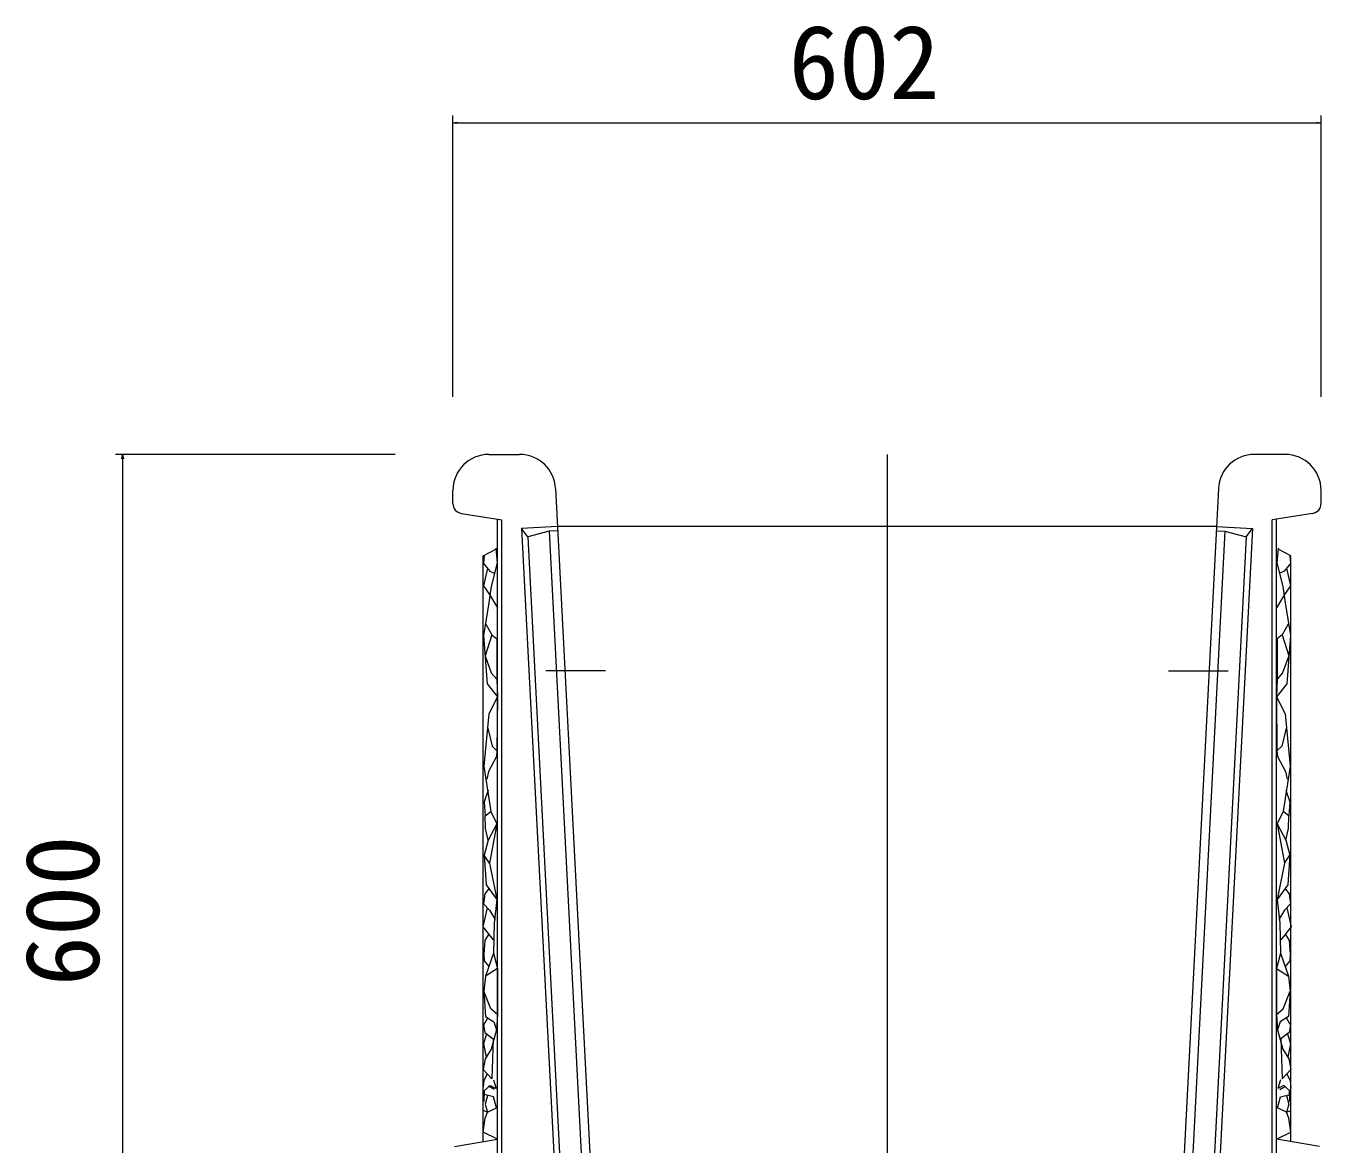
# Model space of a CAD drawing. Units: millimetres on the paper. Extents: x -5 to 836, y 1 to 595.
# Drawn here: x 538.95 to 583.85, y 479.22 to 517.99 of the extents above; entities that cross this region are included whole.
import ezdxf
from ezdxf.enums import TextEntityAlignment as Align

# ---------------------------------------------------------------- set-up
doc = ezdxf.new("R2010")
doc.units = ezdxf.units.MM
doc.linetypes.add('USER1', pattern=[200, 125, -25, 25, -25])
doc.linetypes.add('USER2', pattern=[75, 50, -25])
for name, color, linetype, lineweight in [('0_2', 7, 'Continuous', 18), ('D-STR-DIM（寸法）', 7, 'Continuous', 18), ('D-STR-STRn（構造物）', 7, 'Continuous', 18), ('D-STR（構造物外形線）', 1, 'Continuous', 18)]:
    doc.layers.add(name, color=color, linetype=linetype, lineweight=lineweight)
doc.styles.add('ＭＳ ゴシック', font='')
doc.styles.get('ＭＳ ゴシック').set_extended_font_data('MS Gothic')

msp = doc.modelspace()

# ---------------------------------------------------------------- linework, layer by layer
at = {"layer": '0_2'}
for p, q in [((553.75, 514.637), (553.9, 514.662)), ((553.9, 514.612), (553.75, 514.637)), ((583.7, 514.662), (583.85, 514.637)), ((583.85, 514.637), (583.7, 514.612)), ((542.275, 502.987), (542.3, 503.137)), ((542.3, 503.137), (542.325, 502.987))]:
    msp.add_line(p, q, dxfattribs=at)
at = {"layer": '0_2', "color": 9}
for p, q in [((553.75, 514.637), (553.77, 514.637)), ((583.85, 514.637), (583.83, 514.637)), ((542.3, 503.137), (542.3, 503.117))]:
    msp.add_line(p, q, dxfattribs=at)
at = {"layer": 'D-STR-DIM（寸法）'}
for p, q in [((553.75, 505.137), (553.75, 514.887)), ((553.77, 514.637), (583.83, 514.637)), ((583.85, 505.137), (583.85, 514.887)), ((551.75, 503.137), (542.05, 503.137)), ((542.3, 503.117), (542.3, 473.157))]:
    msp.add_line(p, q, dxfattribs=at)
at = {"layer": 'D-STR-STRn（構造物）', "linetype": 'USER1'}
for p, q in [((568.8, 503.137), (568.8, 473.137)), ((559.04, 495.637), (556.975, 495.637)), ((578.559, 495.637), (580.624, 495.637))]:
    msp.add_line(p, q, dxfattribs=at)
at = {"layer": 'D-STR-STRn（構造物）', "linetype": 'USER2'}
for p, q in [((555.235, 499.887), (555.285, 499.376)), ((582.364, 499.887), (582.314, 499.376)), ((554.833, 499.637), (554.814, 499.357)), ((554.814, 499.357), (555.035, 499.09)), ((555.285, 499.376), (555.077, 498.553)), ((582.314, 499.376), (582.523, 498.553)), ((582.785, 499.357), (582.565, 499.09)), ((582.766, 499.637), (582.785, 499.357)), ((554.953, 499.188), (554.814, 498.579)), ((555.035, 499.09), (555.18, 499.014)), ((582.565, 499.09), (582.42, 499.014)), ((582.646, 499.188), (582.785, 498.579)), ((554.814, 498.579), (555.017, 498.283)), ((555.077, 498.553), (554.995, 497.985)), ((582.523, 498.553), (582.604, 497.985)), ((582.785, 498.579), (582.582, 498.283)), ((555.017, 498.283), (555.3, 497.818)), ((582.582, 498.283), (582.3, 497.818)), ((554.995, 497.985), (554.81, 496.86)), ((582.604, 497.985), (582.789, 496.86)), ((554.89, 497.244), (555.098, 496.875)), ((582.71, 497.244), (582.502, 496.875)), ((554.81, 496.86), (554.937, 495.179)), ((555.098, 496.875), (554.867, 496.151)), ((555.098, 496.875), (555.275, 496.744)), ((555.275, 496.744), (555.275, 495.342)), ((582.502, 496.875), (582.325, 496.744)), ((582.325, 496.744), (582.325, 495.342)), ((582.502, 496.875), (582.733, 496.151)), ((582.789, 496.86), (582.662, 495.179)), ((554.867, 496.151), (555.082, 495.558)), ((582.733, 496.151), (582.517, 495.558)), ((555.082, 495.558), (555.275, 495.342)), ((555.275, 495.342), (555.293, 494.729)), ((582.325, 495.342), (582.307, 494.729)), ((582.517, 495.558), (582.325, 495.342)), ((554.937, 495.179), (555.293, 494.729)), ((582.662, 495.179), (582.307, 494.729)), ((555.293, 494.729), (554.992, 494.14)), ((555.293, 494.729), (555.278, 492.856)), ((582.307, 494.729), (582.321, 492.856)), ((582.307, 494.729), (582.607, 494.14)), ((554.992, 494.14), (554.82, 492.331)), ((582.607, 494.14), (582.78, 492.331)), ((554.962, 493.647), (555.107, 493.014)), ((582.637, 493.647), (582.492, 493.014)), ((555.265, 492.658), (554.988, 492.143)), ((555.107, 493.014), (555.278, 492.856)), ((555.278, 492.856), (555.265, 492.658)), ((582.492, 493.014), (582.321, 492.856)), ((582.321, 492.856), (582.334, 492.658)), ((582.334, 492.658), (582.611, 492.143)), ((554.82, 492.331), (555.065, 490.758)), ((582.78, 492.331), (582.534, 490.758)), ((554.988, 492.143), (554.922, 491.88)), ((582.611, 492.143), (582.677, 491.88)), ((554.975, 491.497), (554.83, 491.088)), ((582.624, 491.497), (582.769, 491.088)), ((554.83, 491.088), (554.87, 490.6)), ((582.769, 491.088), (582.73, 490.6)), ((554.87, 490.6), (555.065, 490.758)), ((554.883, 490.164), (554.87, 490.6)), ((555.065, 490.758), (555.274, 490.331)), ((582.534, 490.758), (582.325, 490.331)), ((582.73, 490.6), (582.534, 490.758)), ((582.717, 490.164), (582.73, 490.6)), ((554.968, 489.756), (554.883, 490.164)), ((555.274, 490.331), (554.968, 489.756)), ((555.274, 490.331), (555.015, 488.964)), ((582.325, 490.331), (582.585, 488.964)), ((582.325, 490.331), (582.631, 489.756)), ((582.631, 489.756), (582.717, 490.164)), ((554.968, 489.756), (554.828, 489.237)), ((582.631, 489.756), (582.771, 489.237)), ((555.015, 488.964), (554.828, 489.237)), ((554.828, 489.237), (554.898, 488.212)), ((582.585, 488.964), (582.771, 489.237)), ((582.771, 489.237), (582.701, 488.212)), ((555.015, 488.964), (555.27, 487.707)), ((582.585, 488.964), (582.329, 487.707)), ((554.898, 488.212), (555.27, 487.707)), ((582.701, 488.212), (582.329, 487.707)), ((554.856, 487.901), (554.811, 487.551)), ((554.979, 488.056), (554.856, 487.901)), ((555.27, 487.707), (555.182, 486.882)), ((582.329, 487.707), (582.418, 486.882)), ((582.62, 488.056), (582.743, 487.901)), ((582.743, 487.901), (582.788, 487.551)), ((554.934, 487.409), (554.792, 486.749)), ((554.811, 487.551), (555.018, 487.331)), ((555.018, 487.331), (555.212, 487.014)), ((582.581, 487.331), (582.387, 487.014)), ((582.788, 487.551), (582.581, 487.331)), ((582.665, 487.409), (582.808, 486.749)), ((555.182, 486.882), (555.155, 485.84)), ((582.418, 486.882), (582.444, 485.84)), ((554.792, 486.749), (555.141, 486.309)), ((554.986, 486.49), (554.856, 486.276)), ((582.808, 486.749), (582.458, 486.309)), ((582.614, 486.49), (582.743, 486.276)), ((554.856, 486.276), (554.818, 485.797)), ((582.743, 486.276), (582.782, 485.797)), ((554.818, 485.797), (554.83, 485.577)), ((554.83, 485.577), (554.992, 485.377)), ((555.155, 485.84), (554.878, 485.048)), ((555.155, 485.84), (555.294, 485.315)), ((582.444, 485.84), (582.305, 485.315)), ((582.444, 485.84), (582.721, 485.048)), ((582.769, 485.577), (582.607, 485.377)), ((582.782, 485.797), (582.769, 485.577)), ((554.878, 485.048), (554.825, 484.52)), ((555.294, 485.315), (554.878, 485.048)), ((555.294, 485.315), (555.3, 483.711)), ((582.305, 485.315), (582.299, 483.711)), ((582.305, 485.315), (582.721, 485.048)), ((582.721, 485.048), (582.774, 484.52)), ((555.068, 483.912), (554.825, 484.52)), ((554.825, 484.52), (554.878, 483.65)), ((582.531, 483.912), (582.774, 484.52)), ((582.774, 484.52), (582.721, 483.65)), ((554.878, 483.65), (555.169, 483.465)), ((555.3, 483.711), (555.068, 483.912)), ((555.3, 483.711), (555.261, 483.188)), ((582.299, 483.711), (582.531, 483.912)), ((582.299, 483.711), (582.339, 483.188)), ((582.721, 483.65), (582.431, 483.465)), ((554.952, 483.591), (554.812, 483.349)), ((554.812, 483.349), (554.853, 483.089)), ((555.261, 483.188), (555.076, 482.515)), ((555.169, 483.465), (555.261, 483.188)), ((582.431, 483.465), (582.339, 483.188)), ((582.339, 483.188), (582.523, 482.515)), ((582.647, 483.591), (582.787, 483.349)), ((582.787, 483.349), (582.746, 483.089)), ((554.918, 483.048), (554.809, 482.697)), ((554.853, 483.089), (555.15, 482.874)), ((555.15, 482.874), (555.103, 481.486)), ((582.746, 483.089), (582.45, 482.874)), ((582.45, 482.874), (582.497, 481.486)), ((582.682, 483.048), (582.791, 482.697)), ((554.809, 482.697), (554.901, 482.233)), ((555.076, 482.515), (554.865, 482.172)), ((582.523, 482.515), (582.734, 482.172)), ((582.791, 482.697), (582.699, 482.233)), ((554.865, 482.172), (554.799, 481.803)), ((582.734, 482.172), (582.8, 481.803)), ((554.799, 481.803), (555.103, 481.486)), ((554.817, 481.425), (554.802, 481.196)), ((554.942, 481.651), (554.817, 481.425)), ((555.157, 481.446), (555.254, 481.146)), ((582.443, 481.446), (582.346, 481.146)), ((582.8, 481.803), (582.497, 481.486)), ((582.657, 481.651), (582.782, 481.425)), ((582.782, 481.425), (582.797, 481.196)), ((554.831, 480.692), (554.848, 481.079)), ((555.157, 480.854), (554.831, 480.942)), ((554.848, 481.079), (555.042, 481.247)), ((555.182, 481.117), (554.984, 481.235)), ((555.042, 481.247), (555.254, 481.146)), ((582.557, 481.247), (582.346, 481.146)), ((582.418, 481.117), (582.616, 481.235)), ((582.443, 480.854), (582.768, 480.942)), ((582.751, 481.079), (582.557, 481.247)), ((582.768, 480.692), (582.751, 481.079)), ((554.95, 480.91), (554.866, 480.607)), ((554.866, 480.607), (554.95, 480.327)), ((555.262, 480.475), (555.157, 480.854)), ((582.337, 480.475), (582.443, 480.854)), ((582.65, 480.91), (582.733, 480.607)), ((582.733, 480.607), (582.65, 480.327)), ((554.95, 480.327), (554.8, 480.387)), ((554.95, 480.327), (555.262, 480.475)), ((555.3, 479.587), (555.3, 480.187)), ((582.3, 479.587), (582.3, 480.187)), ((582.65, 480.327), (582.337, 480.475)), ((582.65, 480.327), (582.8, 480.387))]:
    msp.add_line(p, q, dxfattribs=at)
at = {"layer": 'D-STR-STRn（構造物）'}
for p, q in [((554.8, 479.637), (554.865, 480.123)), ((554.865, 480.123), (554.95, 480.327)), ((582.734, 480.123), (582.65, 480.327)), ((582.8, 479.637), (582.734, 480.123)), ((555.3, 479.387), (554.8, 479.637)), ((582.3, 479.387), (582.8, 479.637))]:
    msp.add_line(p, q, dxfattribs=at)
at = {"layer": 'D-STR（構造物外形線）'}
for p, q in [((555, 503.137), (556.061, 503.137)), ((582.6, 503.137), (581.538, 503.137)), ((553.75, 501.435), (553.75, 501.887)), ((557.309, 501.952), (558.8, 473.137)), ((580.29, 501.952), (578.8, 473.137)), ((583.85, 501.435), (583.85, 501.887)), ((554.044, 501.09), (555.45, 500.863)), ((555.3, 473.137), (555.3, 500.887)), ((555.45, 473.137), (555.45, 500.863)), ((583.555, 501.09), (582.15, 500.863)), ((582.15, 473.137), (582.15, 500.863)), ((582.3, 473.137), (582.3, 500.887)), ((557.377, 500.637), (556.129, 500.572)), ((556.129, 500.572), (557.548, 473.137)), ((556.344, 500.283), (556.129, 500.572)), ((557.085, 500.472), (556.344, 500.283)), ((556.344, 500.283), (557.748, 473.137)), ((557.385, 500.487), (557.085, 500.472)), ((557.085, 500.472), (558.499, 473.137)), ((580.222, 500.637), (557.377, 500.637)), ((580.514, 500.472), (579.1, 473.137)), ((581.255, 500.283), (579.851, 473.137)), ((581.47, 500.572), (580.051, 473.137)), ((580.214, 500.487), (580.514, 500.472)), ((580.222, 500.637), (581.47, 500.572)), ((580.514, 500.472), (581.255, 500.283)), ((581.255, 500.283), (581.47, 500.572)), ((554.8, 499.619), (555.238, 499.854)), ((582.8, 499.619), (582.361, 499.854)), ((554.8, 479.304), (554.8, 499.619)), ((582.8, 479.304), (582.8, 499.619)), ((553.8, 479.137), (555.3, 479.387)), ((583.8, 479.137), (582.3, 479.387))]:
    msp.add_line(p, q, dxfattribs=at)
for centre, radius, start, end in [((555, 501.887), 1.25, 90, 180), ((556.061, 501.887), 1.25, 2.9609, 90), ((581.538, 501.887), 1.25, 90, 177.0391), ((582.6, 501.887), 1.25, 0, 90), ((554.1, 501.435), 0.35, 180, 260.8376), ((583.5, 501.435), 0.35, 279.1624, 0)]:
    msp.add_arc(centre, radius, start, end, dxfattribs=at)

# ---------------------------------------------------------------- texts
at = {"layer": 'D-STR-STRn（構造物）', "style": 'ＭＳ ゴシック'}
msp.add_text('602', height=2.566, dxfattribs=at).set_placement((565.389, 514.687), align=Align.BOTTOM_LEFT)
msp.add_text('600', height=2.566, rotation=90, dxfattribs=at).set_placement((542.25, 484.69), align=Align.BOTTOM_LEFT)

doc.saveas('drawing.dxf')
